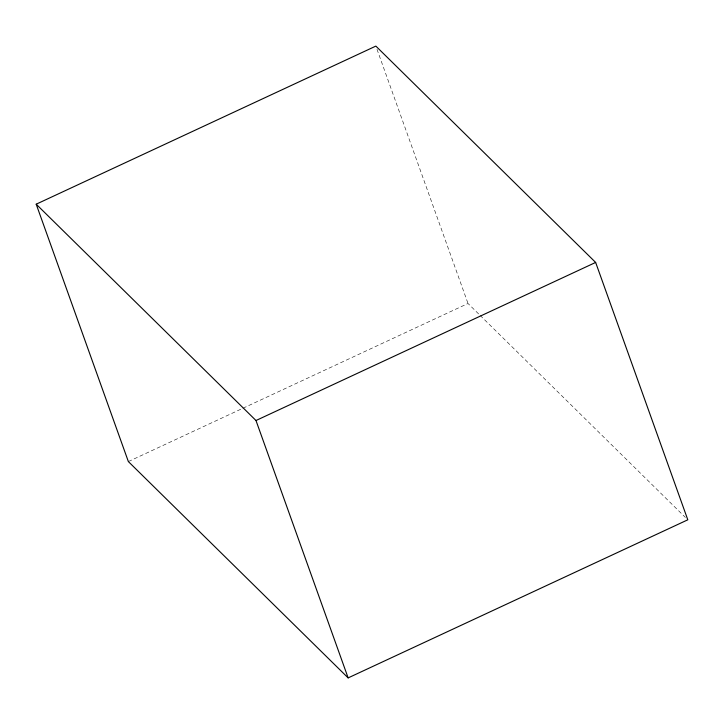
<?xml version="1.0" encoding="UTF-8"?>
<svg xmlns="http://www.w3.org/2000/svg" width="724" height="724" viewBox="0 0 724 724"><rect width="100%" height="100%" fill="white"/><g stroke="black" fill="none" stroke-linecap="round" stroke-linejoin="round"><path stroke-width="0.54" stroke-dasharray="3.62 2.71" d="M128.356 461.568L241.916 408.716M242.938 408.236L468.012 303.483L479.279 314.569M480.084 315.365L685.384 517.434M376.996 49.295L468.012 303.483"/><path stroke-width="1.09" d="M36.2 204.195L375.856 46.101L595.644 262.432L687.8 519.805L348.144 677.899L128.356 461.568L36.2 204.195L255.988 420.517L348.144 677.899M255.988 420.517L595.644 262.432"/></g></svg>
